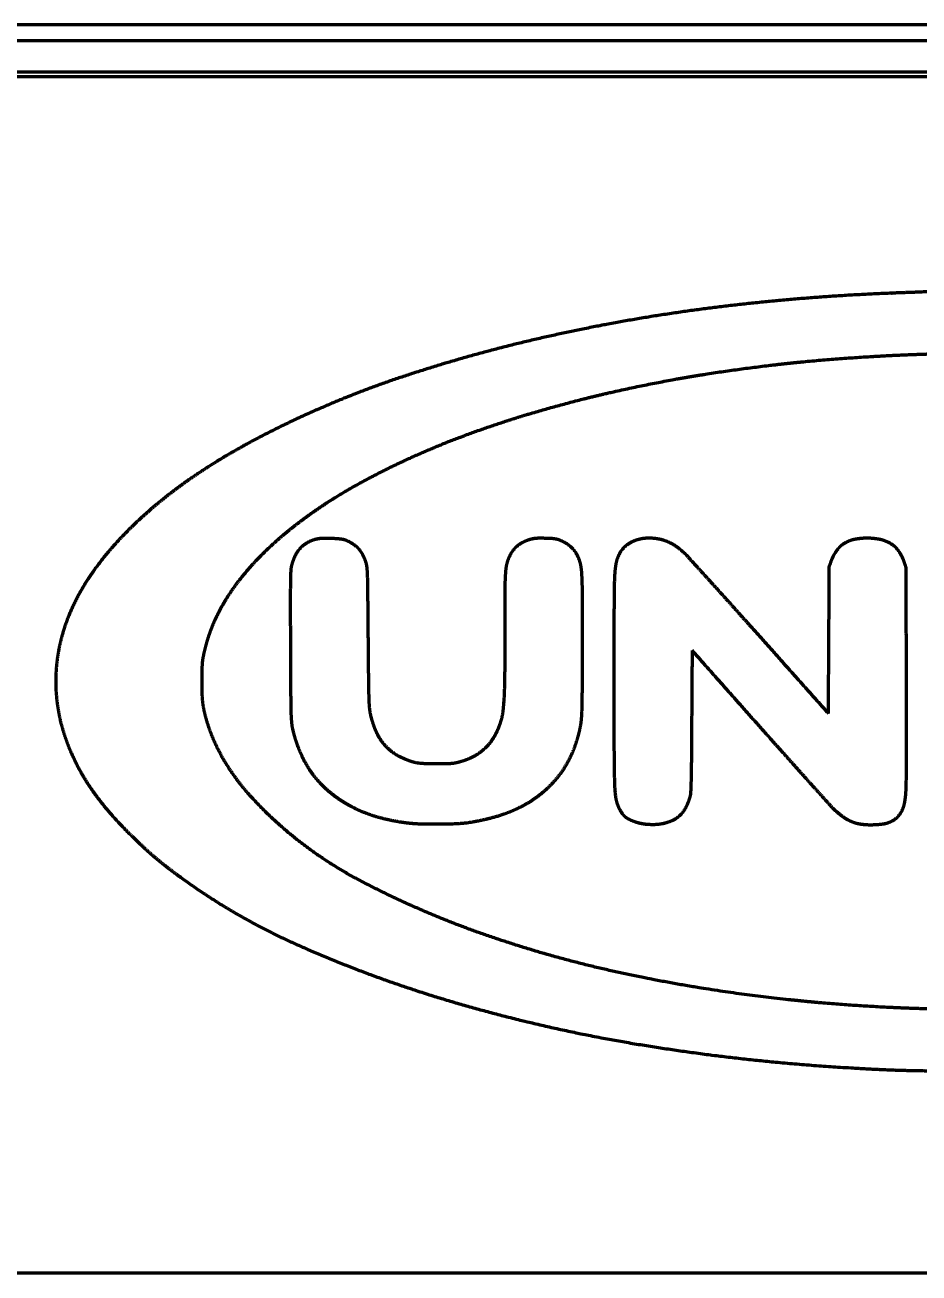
# Model space of a CAD drawing. Header units: inches. Extents: x -3055 to 7244, y 299 to 5591.
# Drawn here: x 3153.4 to 3239.4, y 3693.1 to 3813.1 of the extents above; entities that cross this region are included whole.
import ezdxf

# ---------------------------------------------------------------- set-up
doc = ezdxf.new("R2010")
doc.units = ezdxf.units.IN

msp = doc.modelspace()

# ---------------------------------------------------------------- linework, layer by layer
at = {"linetype": 'Continuous', "lineweight": 70}
for p, q in [((3525.31, 3813.12), (2962.93, 3813.12)), ((2801.12, 3811.63), (3687.12, 3811.63)), ((2801.12, 3808.63), (3687.12, 3808.63)), ((3518.62, 3808.13), (2969.62, 3808.13)), ((3461.12, 3693.13), (3027.12, 3693.13))]:
    msp.add_line(p, q, dxfattribs=at)
for points, weights, knots in [([(3253.53, 3787.34), (3252.85, 3787.37), (3252.18, 3787.39), (3249.9, 3787.42), (3248.31, 3787.43), (3245.11, 3787.46), (3243.52, 3787.47), (3241.25, 3787.48), (3240.58, 3787.47), (3239.74, 3787.45), (3239.58, 3787.44), (3239.14, 3787.42), (3238.87, 3787.41), (3238.28, 3787.39), (3237.96, 3787.38), (3237.33, 3787.36), (3237.01, 3787.34), (3231.09, 3787.11), (3225.51, 3786.66), (3214.63, 3785.32), (3209.35, 3784.41), (3199.25, 3782.18), (3194.46, 3780.86), (3185.52, 3777.9), (3181.41, 3776.2), (3176.01, 3773.51), (3174.6, 3772.75), (3171.96, 3771.23), (3170.73, 3770.45), (3168.41, 3768.86), (3167.33, 3768.05), (3165.28, 3766.36), (3164.32, 3765.49), (3162.69, 3763.87), (3162.01, 3763.13), (3160.78, 3761.68), (3160.23, 3760.95), (3159.24, 3759.49), (3158.8, 3758.75), (3158.03, 3757.26), (3157.69, 3756.5), (3157.41, 3755.72), (3157.04, 3754.72), (3156.77, 3753.68), (3156.6, 3752.63), (3156.43, 3751.59), (3156.36, 3750.55), (3156.39, 3749.5), (3156.43, 3748.45), (3156.56, 3747.4), (3156.8, 3746.37), (3157.05, 3745.31), (3157.39, 3744.27), (3158.11, 3742.59), (3158.43, 3741.93), (3159.16, 3740.64), (3159.56, 3740.01), (3160.45, 3738.76), (3160.94, 3738.13), (3162.04, 3736.85), (3162.65, 3736.2), (3163.66, 3735.18), (3164.05, 3734.8), (3164.8, 3734.09), (3165.16, 3733.76), (3165.89, 3733.13), (3166.26, 3732.82), (3167.05, 3732.19), (3167.46, 3731.87), (3171.56, 3728.82), (3175.51, 3726.51), (3179.69, 3724.66), (3184.65, 3722.46), (3189.75, 3720.6), (3200.8, 3717.39), (3206.72, 3716.05), (3219.12, 3714.03), (3225.56, 3713.31), (3233.13, 3712.84), (3234.22, 3712.78), (3236.16, 3712.68), (3237.01, 3712.65), (3238.8, 3712.6), (3239.74, 3712.58), (3240.68, 3712.58)], [0.500003680185, 0.499951833995, 0.499951833995, 0.500003125685, 0.500003125685, 0.500003134164, 0.500003134164, 0.499950342043, 0.499950342043, 0.500002780016, 0.500002780016, 0.500003632658, 0.500003632658, 0.5000036294, 0.5000036294, 0.500003631943, 0.500003631943, 0.499712041405, 0.499712041405, 0.499626581432, 0.499626581432, 0.499570764247, 0.499570764247, 0.499147291053, 0.499147291053, 0.499856082342, 0.499856082342, 0.499741523013, 0.499741523013, 0.499697398225, 0.499697398225, 0.499615378368, 0.499615378368, 0.499717367768, 0.499717367768, 0.499509800036, 0.499509800036, 0.49943320441, 0.49943320441, 0.499316886864, 0.499316886864, 0.500003680185, 0.498576185915, 0.498576185915, 0.500003680185, 0.498389820463, 0.498389820463, 0.500003680185, 0.498416120355, 0.498416120355, 0.500003680185, 0.498702961474, 0.498702961474, 0.499514934223, 0.499514934223, 0.499556287066, 0.499556287066, 0.499619738583, 0.499619738583, 0.499803196126, 0.499803196126, 0.499966690231, 0.499966690231, 0.49992872485, 0.49992872485, 0.499925885485, 0.499925885485, 0.499958910845, 0.499958910845, 0.497922649304, 0.497922649304, 0.500003680185, 0.499255633466, 0.499255633466, 0.499390037942, 0.499390037942, 0.499589929812, 0.499589929812, 0.499998142907, 0.499998142907, 0.499979520616, 0.499979520616, 0.499986543899, 0.499986543899, 0.500003680185], [0, 0, 0, 0, 0.009508, 0.009508, 0.031905, 0.031905, 0.054312, 0.054312, 0.063734, 0.063734, 0.066018, 0.066018, 0.069872, 0.069872, 0.074311, 0.074311, 0.078787, 0.078787, 0.157355, 0.157355, 0.232677, 0.232677, 0.30258, 0.30258, 0.365018, 0.365018, 0.387555, 0.387555, 0.408036, 0.408036, 0.427121, 0.427121, 0.445479, 0.445479, 0.459571, 0.459571, 0.472445, 0.472445, 0.484522, 0.484522, 0.496245, 0.496245, 0.496245, 0.51141, 0.51141, 0.51141, 0.526313, 0.526313, 0.526313, 0.541371, 0.541371, 0.541371, 0.556984, 0.556984, 0.567525, 0.567525, 0.578233, 0.578233, 0.589688, 0.589688, 0.602466, 0.602466, 0.610351, 0.610351, 0.617358, 0.617358, 0.624265, 0.624265, 0.631841, 0.631841, 0.697719, 0.697719, 0.697719, 0.776203, 0.776203, 0.864136, 0.864136, 0.958146, 0.958146, 0.974023, 0.974023, 0.986384, 0.986384, 1, 1, 1, 1]), ([(3241.68, 3781.53), (3238.19, 3781.45), (3234.69, 3781.27), (3227.88, 3780.74), (3224.57, 3780.37), (3218.12, 3779.46), (3214.98, 3778.91), (3208.86, 3777.62), (3205.89, 3776.88), (3200.68, 3775.37), (3198.42, 3774.64), (3194.1, 3773.06), (3192.04, 3772.21), (3188.16, 3770.42), (3186.34, 3769.48), (3182.96, 3767.54), (3181.42, 3766.52), (3179.04, 3764.73), (3178.16, 3764.01), (3176.54, 3762.54), (3175.79, 3761.79), (3174.44, 3760.26), (3173.83, 3759.48), (3172.76, 3757.92), (3172.3, 3757.13), (3171.77, 3756.04), (3171.64, 3755.76), (3171.41, 3755.21), (3171.31, 3754.94), (3171.12, 3754.4), (3171.03, 3754.13), (3170.86, 3753.54), (3170.78, 3753.23), (3170.66, 3752.71), (3170.61, 3752.5), (3170.54, 3752.12), (3170.52, 3751.95), (3170.49, 3751.58), (3170.48, 3751.38), (3170.47, 3750.79), (3170.47, 3750.4), (3170.47, 3749.65), (3170.48, 3749.29), (3170.48, 3748.72), (3170.49, 3748.5), (3170.52, 3748.12), (3170.54, 3747.95), (3170.59, 3747.61), (3170.62, 3747.43), (3170.86, 3746.33), (3171.14, 3745.44), (3171.5, 3744.57), (3171.88, 3743.68), (3172.32, 3742.82), (3172.84, 3742), (3173.39, 3741.11), (3174.02, 3740.26), (3175.46, 3738.58), (3176.27, 3737.74), (3177.12, 3736.94), (3179.66, 3734.56), (3182.48, 3732.55), (3185.55, 3730.92), (3189.3, 3728.94), (3193.19, 3727.24), (3201.76, 3724.21), (3206.43, 3722.9), (3216.3, 3720.8), (3221.48, 3719.98), (3229.91, 3719.08), (3233.13, 3718.83), (3239.62, 3718.51), (3242.88, 3718.44), (3249.4, 3718.48), (3252.65, 3718.6), (3259.1, 3719), (3262.28, 3719.29), (3271.13, 3720.36), (3276.75, 3721.37), (3287.28, 3723.88), (3292.16, 3725.45), (3296.9, 3727.39), (3300.93, 3729.05), (3304.8, 3731.06), (3308.47, 3733.42), (3311.41, 3735.31), (3313.97, 3737.68), (3316.07, 3740.47), (3316.47, 3741), (3316.85, 3741.55), (3317.54, 3742.66), (3317.84, 3743.22), (3318.38, 3744.36), (3318.61, 3744.94), (3319.01, 3746.09), (3319.17, 3746.68), (3319.34, 3747.46), (3319.38, 3747.65), (3319.43, 3748.01), (3319.45, 3748.18), (3319.48, 3748.56), (3319.49, 3748.77), (3319.49, 3749.34), (3319.5, 3749.7), (3319.49, 3750.43), (3319.49, 3750.81), (3319.48, 3751.39), (3319.47, 3751.59), (3319.44, 3751.95), (3319.42, 3752.12), (3319.35, 3752.5), (3319.3, 3752.71), (3319.07, 3753.73), (3318.82, 3754.51), (3318.21, 3756.05), (3317.85, 3756.79), (3316.99, 3758.26), (3316.51, 3758.98), (3315.39, 3760.42), (3314.76, 3761.14), (3312.79, 3763.18), (3311.38, 3764.42), (3308.16, 3766.77), (3306.39, 3767.92), (3302.5, 3770.09), (3300.39, 3771.13), (3295.84, 3773.07), (3293.4, 3773.99), (3288.06, 3775.77), (3285.15, 3776.61), (3279.06, 3778.08), (3275.89, 3778.73), (3269.35, 3779.84), (3265.98, 3780.3), (3259.11, 3781), (3255.6, 3781.26), (3251.4, 3781.43), (3250.71, 3781.45), (3248.94, 3781.49), (3247.86, 3781.5), (3245.7, 3781.53), (3244.63, 3781.54), (3242.93, 3781.55), (3242.31, 3781.54), (3241.68, 3781.53)], [0.500093243168, 0.499968918944, 0.499968918944, 0.499927037543, 0.499927037543, 0.499911098367, 0.499911098367, 0.499861647373, 0.499861647373, 0.499898802127, 0.499898802127, 0.499810239054, 0.499810239054, 0.49976208682, 0.49976208682, 0.499467269408, 0.499467269408, 0.49974646444, 0.49974646444, 0.499573085874, 0.499573085874, 0.499488227391, 0.499488227391, 0.49912322686, 0.49912322686, 0.499992527148, 0.499992527148, 0.499930492133, 0.499930492133, 0.499935021323, 0.499935021323, 0.500006461427, 0.500006461427, 0.500004118567, 0.500004118567, 0.499641098677, 0.499641098677, 0.499888634211, 0.499888634211, 0.50008763937, 0.50008763937, 0.500086385394, 0.500086385394, 0.499968171436, 0.499968171436, 0.499810513552, 0.499810513552, 0.49991978318, 0.49991978318, 0.498730676658, 0.498730676658, 0.500093243168, 0.498971631333, 0.498971631333, 0.500093243168, 0.499157234141, 0.499157234141, 0.499608979647, 0.499608979647, 0.500093243168, 0.4971219785, 0.4971219785, 0.500093243168, 0.499199916727, 0.499199916727, 0.499383490015, 0.499383490015, 0.499654288058, 0.499654288058, 0.499955791954, 0.499955791954, 0.499964844697, 0.499964844697, 0.499964159273, 0.499964159273, 0.499950302194, 0.499950302194, 0.49956284229, 0.49956284229, 0.499077013387, 0.499077013387, 0.500093243168, 0.498729474404, 0.498729474404, 0.500093243168, 0.494910309467, 0.494910309467, 0.500093243168, 0.499710351131, 0.499710351131, 0.499604481794, 0.499604481794, 0.49956969486, 0.49956969486, 0.499495067823, 0.499495067823, 0.499959650135, 0.499959650135, 0.499795584787, 0.499795584787, 0.499953504743, 0.499953504743, 0.500085889184, 0.500085889184, 0.500086958789, 0.500086958789, 0.499890660625, 0.499890660625, 0.499663401309, 0.499663401309, 0.500004641898, 0.500004641898, 0.499181752679, 0.499181752679, 0.499208615396, 0.499208615396, 0.499306402964, 0.499306402964, 0.499628453376, 0.499628453376, 0.498884407075, 0.498884407075, 0.499477873797, 0.499477873797, 0.499599926964, 0.499599926964, 0.499825646443, 0.499825646443, 0.499795246802, 0.499795246802, 0.499892445713, 0.499892445713, 0.499910480947, 0.499910480947, 0.499943927995, 0.499943927995, 0.50006989904, 0.50006989904, 0.500091447584, 0.500091447584, 0.500091603784, 0.500091603784, 0.500058956377, 0.500058956377, 0.500093243168], [0, 0, 0, 0, 0.031224, 0.031224, 0.060964, 0.060964, 0.08939, 0.08939, 0.116688, 0.116688, 0.137822, 0.137822, 0.157663, 0.157663, 0.17592, 0.17592, 0.192316, 0.192316, 0.20239, 0.20239, 0.211797, 0.211797, 0.220519, 0.220519, 0.228566, 0.228566, 0.2313, 0.2313, 0.233823, 0.233823, 0.236373, 0.236373, 0.239192, 0.239192, 0.241135, 0.241135, 0.242607, 0.242607, 0.24439, 0.24439, 0.247825, 0.247825, 0.250997, 0.250997, 0.25289, 0.25289, 0.254377, 0.254377, 0.255989, 0.255989, 0.264237, 0.264237, 0.264237, 0.272736, 0.272736, 0.272736, 0.281911, 0.281911, 0.292141, 0.292141, 0.292141, 0.322328, 0.322328, 0.322328, 0.359169, 0.359169, 0.401161, 0.401161, 0.44661, 0.44661, 0.474554, 0.474554, 0.50281, 0.50281, 0.53098, 0.53098, 0.558668, 0.558668, 0.607993, 0.607993, 0.652163, 0.652163, 0.652163, 0.689671, 0.689671, 0.689671, 0.719383, 0.719383, 0.719383, 0.725052, 0.725052, 0.730491, 0.730491, 0.735749, 0.735749, 0.740886, 0.740886, 0.742535, 0.742535, 0.743977, 0.743977, 0.745764, 0.745764, 0.748781, 0.748781, 0.751976, 0.751976, 0.753677, 0.753677, 0.755088, 0.755088, 0.756935, 0.756935, 0.763888, 0.763888, 0.770863, 0.770863, 0.778191, 0.778191, 0.786182, 0.786182, 0.801966, 0.801966, 0.819606, 0.819606, 0.839255, 0.839255, 0.861003, 0.861003, 0.886316, 0.886316, 0.913339, 0.913339, 0.941707, 0.941707, 0.971038, 0.971038, 0.976793, 0.976793, 0.985822, 0.985822, 0.99479, 0.99479, 1, 1, 1, 1]), ([(3207.02, 3758.75), (3207.02, 3757.05), (3207.03, 3755.35), (3207.03, 3751.91), (3207.02, 3750.17), (3207.01, 3747.83), (3206.99, 3747.23), (3206.93, 3746.22), (3206.88, 3745.82), (3206.69, 3744.97), (3206.57, 3744.53), (3206.43, 3744.09), (3206.14, 3743.19), (3205.73, 3742.34), (3205.22, 3741.56), (3204.71, 3740.78), (3204.09, 3740.08), (3203.39, 3739.46), (3202.66, 3738.83), (3201.85, 3738.29), (3200.98, 3737.87), (3200.04, 3737.41), (3199.07, 3737.06), (3197.64, 3736.71), (3197.23, 3736.62), (3196.45, 3736.47), (3196.09, 3736.41), (3195.35, 3736.33), (3194.96, 3736.31), (3194.05, 3736.28), (3193.54, 3736.27), (3192.56, 3736.27), (3192.09, 3736.28), (3191.3, 3736.29), (3190.97, 3736.31), (3190.35, 3736.37), (3190.04, 3736.4), (3189.37, 3736.51), (3188.99, 3736.58), (3187.99, 3736.78), (3187.36, 3736.94), (3186.15, 3737.35), (3185.57, 3737.6), (3184.46, 3738.16), (3183.94, 3738.47), (3183.45, 3738.82), (3182.97, 3739.16), (3182.52, 3739.54), (3182.1, 3739.95), (3181.74, 3740.31), (3181.41, 3740.68), (3180.81, 3741.49), (3180.55, 3741.91), (3180.07, 3742.81), (3179.86, 3743.28), (3179.49, 3744.3), (3179.33, 3744.84), (3179.15, 3745.61), (3179.12, 3745.84), (3179.07, 3746.39), (3179.05, 3746.71), (3179.03, 3747.6), (3179.02, 3748.17), (3179.01, 3750.28), (3179, 3751.82), (3178.99, 3754.72), (3178.98, 3756.08), (3178.98, 3758.1), (3178.98, 3758.75), (3179, 3759.8), (3179.01, 3760.2), (3179.02, 3760.59), (3179.03, 3760.77), (3179.05, 3760.95), (3179.09, 3761.13), (3179.17, 3761.45), (3179.28, 3761.76), (3179.41, 3762.06), (3179.54, 3762.32), (3179.7, 3762.57), (3179.9, 3762.79), (3180.08, 3763), (3180.3, 3763.18), (3180.54, 3763.33), (3180.79, 3763.48), (3181.06, 3763.6), (3181.35, 3763.68), (3181.55, 3763.73), (3181.76, 3763.77), (3181.97, 3763.78), (3182.27, 3763.79), (3182.57, 3763.79), (3183.18, 3763.77), (3183.48, 3763.75), (3183.78, 3763.72), (3183.96, 3763.7), (3184.14, 3763.66), (3184.32, 3763.59)], [0.501261827848, 0.50126146186, 0.50126146186, 0.501261196403, 0.501261196403, 0.501119236812, 0.501119236812, 0.500310794273, 0.500310794273, 0.500843335282, 0.500843335282, 0.501261827848, 0.498274838994, 0.498274838994, 0.501261827848, 0.498121608299, 0.498121608299, 0.501261827848, 0.4984018291, 0.4984018291, 0.501261827848, 0.499391384429, 0.499391384429, 0.501151022492, 0.501151022492, 0.500970850521, 0.500970850521, 0.501027469603, 0.501027469603, 0.50121717557, 0.50121717557, 0.501240349428, 0.501240349428, 0.501094558092, 0.501094558092, 0.501048037547, 0.501048037547, 0.501205791041, 0.501205791041, 0.500545356499, 0.500545356499, 0.50041224982, 0.50041224982, 0.500352050379, 0.500352050379, 0.501261827848, 0.500139344327, 0.500139344327, 0.501261827848, 0.50032986829, 0.50032986829, 0.500295538552, 0.500295538552, 0.500381196425, 0.500381196425, 0.500712649004, 0.500712649004, 0.5003755702, 0.5003755702, 0.501125566954, 0.501125566954, 0.501243811738, 0.501243811738, 0.501261725147, 0.501261725147, 0.501261645035, 0.501261645035, 0.50125251434, 0.50125251434, 0.501236959503, 0.501236959503, 0.501261827848, 0.499744591967, 0.499744591967, 0.501261827848, 0.499436947428, 0.499436947428, 0.501261827848, 0.497818593227, 0.497818593227, 0.501261827848, 0.497408735827, 0.497408735827, 0.501261827848, 0.498216420371, 0.498216420371, 0.501261827848, 0.499154920034, 0.499154920034, 0.501261827848, 0.501010745257, 0.501010745257, 0.501027694707, 0.501027694707, 0.501261827848, 0.497917841804, 0.497917841804, 0.501261827848], [0, 0, 0, 0, 0.072966, 0.072966, 0.14756, 0.14756, 0.173538, 0.173538, 0.190799, 0.190799, 0.210581, 0.210581, 0.210581, 0.250591, 0.250591, 0.250591, 0.290025, 0.290025, 0.290025, 0.330749, 0.330749, 0.330749, 0.374263, 0.374263, 0.392109, 0.392109, 0.407277, 0.407277, 0.423541, 0.423541, 0.445119, 0.445119, 0.464571, 0.464571, 0.478216, 0.478216, 0.490896, 0.490896, 0.506798, 0.506798, 0.533803, 0.533803, 0.560011, 0.560011, 0.585321, 0.585321, 0.585321, 0.60971, 0.60971, 0.60971, 0.63048, 0.63048, 0.651086, 0.651086, 0.672498, 0.672498, 0.695634, 0.695634, 0.705183, 0.705183, 0.718341, 0.718341, 0.741765, 0.741765, 0.805213, 0.805213, 0.861043, 0.861043, 0.888054, 0.888054, 0.9042, 0.9042, 0.9042, 0.911707, 0.911707, 0.911707, 0.925072, 0.925072, 0.925072, 0.937024, 0.937024, 0.937024, 0.94839, 0.94839, 0.94839, 0.96013, 0.96013, 0.96013, 0.968523, 0.968523, 0.968523, 0.980625, 0.980625, 0.992559, 0.992559, 0.992559, 1, 1, 1, 1]), ([(3184.32, 3763.59), (3184.54, 3763.49), (3184.76, 3763.38), (3184.96, 3763.24), (3185.15, 3763.12), (3185.32, 3762.97), (3185.48, 3762.8), (3185.63, 3762.63), (3185.77, 3762.44), (3185.88, 3762.23), (3186, 3762.01), (3186.1, 3761.77), (3186.19, 3761.52), (3186.24, 3761.35), (3186.28, 3761.18), (3186.3, 3761), (3186.33, 3760.72), (3186.35, 3760.45), (3186.37, 3759.66), (3186.38, 3759.15), (3186.4, 3757.19), (3186.41, 3755.74), (3186.44, 3752.91), (3186.45, 3751.53), (3186.47, 3749.59), (3186.48, 3749.03), (3186.51, 3748.14), (3186.52, 3747.82), (3186.57, 3747.28), (3186.6, 3747.05), (3186.76, 3746.35), (3186.91, 3745.88), (3187.09, 3745.43), (3187.25, 3745.02), (3187.46, 3744.64), (3187.71, 3744.29), (3187.95, 3743.96), (3188.22, 3743.66), (3188.54, 3743.41), (3188.85, 3743.14), (3189.2, 3742.92), (3189.57, 3742.74), (3189.84, 3742.62), (3190.11, 3742.5), (3190.61, 3742.32), (3190.83, 3742.26), (3191.06, 3742.21), (3191.32, 3742.17), (3191.59, 3742.14), (3192.26, 3742.11), (3192.66, 3742.1), (3193.39, 3742.11), (3193.72, 3742.11), (3194.21, 3742.12), (3194.38, 3742.13), (3194.68, 3742.16), (3194.81, 3742.18), (3195.11, 3742.25), (3195.27, 3742.29), (3195.68, 3742.42), (3195.92, 3742.5), (3196.37, 3742.69), (3196.58, 3742.79), (3196.97, 3743.02), (3197.16, 3743.15), (3197.51, 3743.43), (3197.69, 3743.58), (3198.01, 3743.91), (3198.17, 3744.09), (3198.45, 3744.49), (3198.59, 3744.71), (3198.83, 3745.16), (3198.94, 3745.4), (3199.13, 3745.9), (3199.22, 3746.15), (3199.37, 3746.74), (3199.43, 3747.08), (3199.5, 3747.9), (3199.54, 3748.38), (3199.59, 3749.6), (3199.6, 3750.33), (3199.62, 3752.36), (3199.62, 3753.65), (3199.62, 3756.32), (3199.63, 3757.7), (3199.63, 3759.58), (3199.65, 3760.08), (3199.69, 3760.58), (3199.71, 3760.88), (3199.76, 3761.17), (3199.84, 3761.46), (3199.92, 3761.73), (3200.02, 3761.99), (3200.16, 3762.24), (3200.25, 3762.41), (3200.36, 3762.57), (3200.49, 3762.72), (3200.61, 3762.86), (3200.74, 3762.99), (3200.89, 3763.11), (3201.04, 3763.23), (3201.2, 3763.34), (3201.37, 3763.42), (3201.54, 3763.51), (3201.73, 3763.59), (3202.03, 3763.68), (3202.15, 3763.71), (3202.38, 3763.76), (3202.48, 3763.78), (3202.71, 3763.8), (3202.84, 3763.8), (3203.16, 3763.8), (3203.35, 3763.8), (3203.75, 3763.78), (3203.95, 3763.78), (3204.27, 3763.76), (3204.38, 3763.74), (3204.59, 3763.7), (3204.69, 3763.68), (3204.89, 3763.6), (3205.01, 3763.55), (3205.28, 3763.42), (3205.44, 3763.33), (3205.58, 3763.24), (3205.72, 3763.14), (3205.85, 3763.04), (3205.97, 3762.92), (3206.09, 3762.81), (3206.2, 3762.68), (3206.29, 3762.55), (3206.39, 3762.41), (3206.48, 3762.27), (3206.56, 3762.11), (3206.68, 3761.86), (3206.78, 3761.6), (3206.84, 3761.33), (3206.91, 3761.02), (3206.95, 3760.71), (3207, 3759.85), (3207.02, 3759.3), (3207.02, 3758.75)], [0.501261827848, 0.499579390717, 0.499579390717, 0.501261827848, 0.498738428431, 0.498738428431, 0.501261827848, 0.498886170649, 0.498886170649, 0.501261827848, 0.499997852397, 0.499997852397, 0.501261827848, 0.499170354014, 0.499170354014, 0.501261827848, 0.501076953517, 0.501076953517, 0.501238869962, 0.501238869962, 0.501261725147, 0.501261725147, 0.501261675779, 0.501261675779, 0.501244499032, 0.501244499032, 0.50115699661, 0.50115699661, 0.500436055039, 0.500436055039, 0.50016828054, 0.50016828054, 0.501261827848, 0.498906183853, 0.498906183853, 0.501261827848, 0.498459230369, 0.498459230369, 0.501261827848, 0.498732463069, 0.498732463069, 0.501261827848, 0.500923887638, 0.500923887638, 0.499998605834, 0.499998605834, 0.501261827848, 0.500421216268, 0.500421216268, 0.501187925795, 0.501187925795, 0.501254282539, 0.501254282539, 0.500971045597, 0.500971045597, 0.5005459681, 0.5005459681, 0.501081919763, 0.501081919763, 0.500865978486, 0.500865978486, 0.500533025754, 0.500533025754, 0.500458598372, 0.500458598372, 0.500591434377, 0.500591434377, 0.500228121488, 0.500228121488, 0.500575189907, 0.500575189907, 0.500623547898, 0.500623547898, 0.500658650932, 0.500658650932, 0.500275453704, 0.500275453704, 0.501127941557, 0.501127941557, 0.50121657269, 0.50121657269, 0.501259857501, 0.501259857501, 0.501260790227, 0.501260790227, 0.501064529398, 0.501064529398, 0.501261827848, 0.499678970965, 0.499678970965, 0.501261827848, 0.498930748829, 0.498930748829, 0.501261827848, 0.499745290072, 0.499745290072, 0.501261827848, 0.499595055351, 0.499595055351, 0.501261827848, 0.499620759508, 0.499620759508, 0.501261827848, 0.499874305438, 0.499874305438, 0.500996967239, 0.500996967239, 0.500608361702, 0.500608361702, 0.500880054694, 0.500880054694, 0.50122934179, 0.50122934179, 0.501233998142, 0.501233998142, 0.500608278228, 0.500608278228, 0.499995996832, 0.499995996832, 0.500970488065, 0.500970488065, 0.500341537162, 0.500341537162, 0.501261827848, 0.499960013469, 0.499960013469, 0.501261827848, 0.499925198066, 0.499925198066, 0.501261827848, 0.500198543445, 0.500198543445, 0.501261827848, 0.498843654437, 0.498843654437, 0.501261827848, 0.500066177075, 0.500066177075, 0.501147344609, 0.501147344609, 0.501261827848], [0, 0, 0, 0, 0.012384, 0.012384, 0.012384, 0.023908, 0.023908, 0.023908, 0.035646, 0.035646, 0.035646, 0.048644, 0.048644, 0.048644, 0.057706, 0.057706, 0.057706, 0.071524, 0.071524, 0.096939, 0.096939, 0.169709, 0.169709, 0.238744, 0.238744, 0.266812, 0.266812, 0.282925, 0.282925, 0.294195, 0.294195, 0.318749, 0.318749, 0.318749, 0.340264, 0.340264, 0.340264, 0.360259, 0.360259, 0.360259, 0.380492, 0.380492, 0.380492, 0.394917, 0.394917, 0.406437, 0.406437, 0.406437, 0.419348, 0.419348, 0.43908, 0.43908, 0.455036, 0.455036, 0.46322, 0.46322, 0.469763, 0.469763, 0.478026, 0.478026, 0.490535, 0.490535, 0.501818, 0.501818, 0.512638, 0.512638, 0.523773, 0.523773, 0.535237, 0.535237, 0.54749, 0.54749, 0.560207, 0.560207, 0.573029, 0.573029, 0.589483, 0.589483, 0.612674, 0.612674, 0.648099, 0.648099, 0.710222, 0.710222, 0.776502, 0.776502, 0.800507, 0.800507, 0.800507, 0.814873, 0.814873, 0.814873, 0.828287, 0.828287, 0.828287, 0.83744, 0.83744, 0.83744, 0.846421, 0.846421, 0.846421, 0.855434, 0.855434, 0.855434, 0.864675, 0.864675, 0.870518, 0.870518, 0.875535, 0.875535, 0.881415, 0.881415, 0.89046, 0.89046, 0.900025, 0.900025, 0.905451, 0.905451, 0.910015, 0.910015, 0.915863, 0.915863, 0.924095, 0.924095, 0.924095, 0.931847, 0.931847, 0.931847, 0.939493, 0.939493, 0.939493, 0.947417, 0.947417, 0.947417, 0.960296, 0.960296, 0.960296, 0.974736, 0.974736, 1, 1, 1, 1]), ([(3217.61, 3752.99), (3217.59, 3750.71), (3217.58, 3748.43), (3217.55, 3744.81), (3217.54, 3743.48), (3217.53, 3741.54), (3217.52, 3740.94), (3217.49, 3740), (3217.48, 3739.65), (3217.46, 3739.31), (3217.45, 3739.14), (3217.42, 3738.98), (3217.37, 3738.82), (3217.26, 3738.46), (3217.12, 3738.12), (3216.94, 3737.79), (3216.79, 3737.51), (3216.59, 3737.26), (3216.35, 3737.05), (3216.12, 3736.84), (3215.85, 3736.67), (3215.56, 3736.56), (3215.23, 3736.43), (3214.88, 3736.33), (3214.53, 3736.28), (3214.19, 3736.23), (3213.84, 3736.22), (3213.5, 3736.24), (3213.15, 3736.25), (3212.8, 3736.31), (3212.47, 3736.39), (3212.16, 3736.47), (3211.86, 3736.58), (3211.58, 3736.72), (3211.36, 3736.83), (3211.16, 3736.98), (3211, 3737.17), (3210.96, 3737.22), (3210.92, 3737.26), (3210.85, 3737.37), (3210.81, 3737.43), (3210.73, 3737.56), (3210.69, 3737.63), (3210.62, 3737.76), (3210.59, 3737.83), (3210.43, 3738.18), (3210.34, 3738.48), (3210.29, 3738.79), (3210.23, 3739.24), (3210.19, 3739.68), (3210.15, 3740.96), (3210.13, 3741.79), (3210.12, 3745.1), (3210.12, 3747.59), (3210.12, 3752.65), (3210.12, 3755.22), (3210.13, 3758.57), (3210.14, 3759.35), (3210.2, 3760.56), (3210.24, 3760.97), (3210.32, 3761.39), (3210.38, 3761.71), (3210.49, 3762.02), (3210.65, 3762.32), (3210.81, 3762.62), (3211.03, 3762.88), (3211.29, 3763.09), (3211.57, 3763.32), (3211.88, 3763.49), (3212.22, 3763.61), (3212.59, 3763.73), (3212.97, 3763.8), (3213.36, 3763.81), (3213.77, 3763.82), (3214.19, 3763.77), (3214.59, 3763.68)], [0.5006904328, 0.5006904328, 0.5006904328, 0.500690261874, 0.500690261874, 0.500677870217, 0.500677870217, 0.500649139592, 0.500649139592, 0.5006904328, 0.498448427996, 0.498448427996, 0.5006904328, 0.498824933948, 0.498824933948, 0.5006904328, 0.495821288736, 0.495821288736, 0.5006904328, 0.495577358052, 0.495577358052, 0.5006904328, 0.498433545363, 0.498433545363, 0.5006904328, 0.499047079747, 0.499047079747, 0.5006904328, 0.499139152372, 0.499139152372, 0.5006904328, 0.498880464281, 0.498880464281, 0.5006904328, 0.493575990601, 0.493575990601, 0.5006904328, 0.500202278638, 0.500202278638, 0.500589432385, 0.500589432385, 0.500592074761, 0.500592074761, 0.500512869308, 0.500512869308, 0.4971862558, 0.4971862558, 0.5006904328, 0.500233745311, 0.500233745311, 0.500642542926, 0.500642542926, 0.500690259161, 0.500690259161, 0.500690255739, 0.500690255739, 0.500618414736, 0.500618414736, 0.499816648272, 0.499816648272, 0.5006904328, 0.496933549637, 0.496933549637, 0.5006904328, 0.493899236143, 0.493899236143, 0.5006904328, 0.495696798074, 0.495696798074, 0.5006904328, 0.496612445454, 0.496612445454, 0.5006904328, 0.498077559741, 0.498077559741, 0.5006904328], [0, 0, 0, 0, 0.137909, 0.137909, 0.218708, 0.218708, 0.254863, 0.254863, 0.275837, 0.275837, 0.275837, 0.285826, 0.285826, 0.285826, 0.308209, 0.308209, 0.308209, 0.327124, 0.327124, 0.327124, 0.345542, 0.345542, 0.345542, 0.366516, 0.366516, 0.366516, 0.386636, 0.386636, 0.386636, 0.406885, 0.406885, 0.406885, 0.425136, 0.425136, 0.425136, 0.439472, 0.439472, 0.439472, 0.442717, 0.442717, 0.446957, 0.446957, 0.451443, 0.451443, 0.455506, 0.455506, 0.473379, 0.473379, 0.473379, 0.498691, 0.498691, 0.545517, 0.545517, 0.686229, 0.686229, 0.831615, 0.831615, 0.8758, 0.8758, 0.899604, 0.899604, 0.899604, 0.918094, 0.918094, 0.918094, 0.936892, 0.936892, 0.936892, 0.95645, 0.95645, 0.95645, 0.977488, 0.977488, 0.977488, 1, 1, 1, 1]), ([(3214.59, 3763.68), (3214.79, 3763.63), (3214.98, 3763.57), (3215.35, 3763.42), (3215.53, 3763.33), (3215.89, 3763.13), (3216.07, 3763.01), (3216.43, 3762.73), (3216.61, 3762.58), (3216.94, 3762.27), (3217.09, 3762.12), (3217.88, 3761.24), (3218.54, 3760.53), (3219.95, 3758.96), (3220.72, 3758.12), (3222.34, 3756.31), (3223.21, 3755.34), (3226.29, 3751.89), (3228.51, 3749.41), (3230.72, 3746.93)], [0.5006904328, 0.499769855733, 0.499769855733, 0.499840254578, 0.499840254578, 0.499961184397, 0.499961184397, 0.500305771749, 0.500305771749, 0.500415981462, 0.500415981462, 0.500690265903, 0.500690265903, 0.500689651241, 0.500689651241, 0.500690071171, 0.500690071171, 0.5006904328, 0.5006904328, 0.5006904328], [0, 0, 0, 0, 0.025549, 0.025549, 0.051392, 0.051392, 0.078958, 0.078958, 0.109604, 0.109604, 0.136772, 0.136772, 0.261245, 0.261245, 0.407292, 0.407292, 0.573439, 0.573439, 1, 1, 1, 1]), ([(3230.81, 3761.06), (3230.88, 3761.23), (3230.94, 3761.41), (3231.14, 3761.95), (3231.32, 3762.29), (3231.54, 3762.6), (3231.73, 3762.87), (3231.97, 3763.11), (3232.25, 3763.29), (3232.54, 3763.47), (3232.86, 3763.61), (3233.2, 3763.68), (3233.61, 3763.76), (3234.03, 3763.81), (3234.45, 3763.81), (3234.88, 3763.81), (3235.31, 3763.76), (3235.73, 3763.67), (3236.08, 3763.59), (3236.42, 3763.45), (3236.73, 3763.26), (3237.02, 3763.07), (3237.27, 3762.83), (3237.46, 3762.55), (3237.68, 3762.24), (3237.86, 3761.9), (3237.98, 3761.53), (3238.04, 3761.35), (3238.11, 3761.16), (3238.17, 3760.97)], [0.5006904328, 0.5006904328, 0.5006904328, 0.498004905533, 0.498004905533, 0.5006904328, 0.494425767502, 0.494425767502, 0.5006904328, 0.495093556724, 0.495093556724, 0.5006904328, 0.498920744319, 0.498920744319, 0.5006904328, 0.498803648211, 0.498803648211, 0.5006904328, 0.495334462137, 0.495334462137, 0.5006904328, 0.494452519672, 0.494452519672, 0.5006904328, 0.497317843009, 0.497317843009, 0.5006904328, 0.5006904328, 0.5006904328, 0.5006904328], [0, 0, 0, 0, 0.057967, 0.057967, 0.174539, 0.174539, 0.174539, 0.274728, 0.274728, 0.274728, 0.377497, 0.377497, 0.377497, 0.501421, 0.501421, 0.501421, 0.628699, 0.628699, 0.628699, 0.734668, 0.734668, 0.734668, 0.834092, 0.834092, 0.834092, 0.943261, 0.943261, 0.943261, 1, 1, 1, 1]), ([(3238.17, 3760.97), (3238.18, 3757.32), (3238.19, 3753.66), (3238.2, 3747.3), (3238.2, 3744.58), (3238.2, 3741.08), (3238.19, 3740.29), (3238.14, 3739.09), (3238.09, 3738.67), (3238.01, 3738.26), (3237.95, 3737.96), (3237.84, 3737.66), (3237.68, 3737.39), (3237.55, 3737.18), (3237.4, 3736.99), (3237.22, 3736.83), (3237.04, 3736.68), (3236.84, 3736.55), (3236.62, 3736.46), (3236.37, 3736.36), (3236.1, 3736.29), (3235.83, 3736.26), (3235.47, 3736.22), (3235.11, 3736.2), (3234.41, 3736.2), (3234.08, 3736.23), (3233.76, 3736.28), (3233.48, 3736.33), (3233.21, 3736.4), (3232.94, 3736.52), (3232.67, 3736.63), (3232.42, 3736.78), (3232.18, 3736.95), (3231.88, 3737.17), (3231.6, 3737.4), (3231.19, 3737.78), (3231.06, 3737.92), (3230.29, 3738.77), (3229.65, 3739.48), (3228.25, 3741.03), (3227.5, 3741.87), (3225.9, 3743.67), (3225.04, 3744.62), (3221.99, 3748.05), (3219.8, 3750.52), (3217.61, 3752.99)], [0.5006904328, 0.5006904328, 0.5006904328, 0.500690290308, 0.500690290308, 0.50062008269, 0.50062008269, 0.499750008477, 0.499750008477, 0.5006904328, 0.495672791525, 0.495672791525, 0.5006904328, 0.496816365537, 0.496816365537, 0.5006904328, 0.495830194564, 0.495830194564, 0.5006904328, 0.497633530117, 0.497633530117, 0.5006904328, 0.500091822665, 0.500091822665, 0.499694045954, 0.499694045954, 0.5006904328, 0.49821829761, 0.49821829761, 0.5006904328, 0.498503062316, 0.498503062316, 0.5006904328, 0.500088504111, 0.500088504111, 0.500396968446, 0.500396968446, 0.500690317825, 0.500690317825, 0.500689778498, 0.500689778498, 0.500690138464, 0.500690138464, 0.5006904328, 0.5006904328, 0.5006904328], [0, 0, 0, 0, 0.218609, 0.218609, 0.381042, 0.381042, 0.428223, 0.428223, 0.453098, 0.453098, 0.453098, 0.471669, 0.471669, 0.471669, 0.485998, 0.485998, 0.485998, 0.499675, 0.499675, 0.499675, 0.515569, 0.515569, 0.515569, 0.536488, 0.536488, 0.555476, 0.555476, 0.555476, 0.571718, 0.571718, 0.571718, 0.588563, 0.588563, 0.588563, 0.609461, 0.609461, 0.6202, 0.6202, 0.674951, 0.674951, 0.738896, 0.738896, 0.811992, 0.811992, 1, 1, 1, 1])]:
    msp.add_rational_spline(points, weights, degree=3, knots=knots, dxfattribs=at)
msp.add_open_spline([(3230.72, 3746.93), (3230.74, 3749.29), (3230.75, 3751.64), (3230.78, 3756.35), (3230.8, 3758.7), (3230.81, 3761.06)], degree=3, knots=[0, 0, 0, 0, 0.5, 0.5, 1, 1, 1, 1], dxfattribs=at)

doc.saveas('drawing.dxf')
